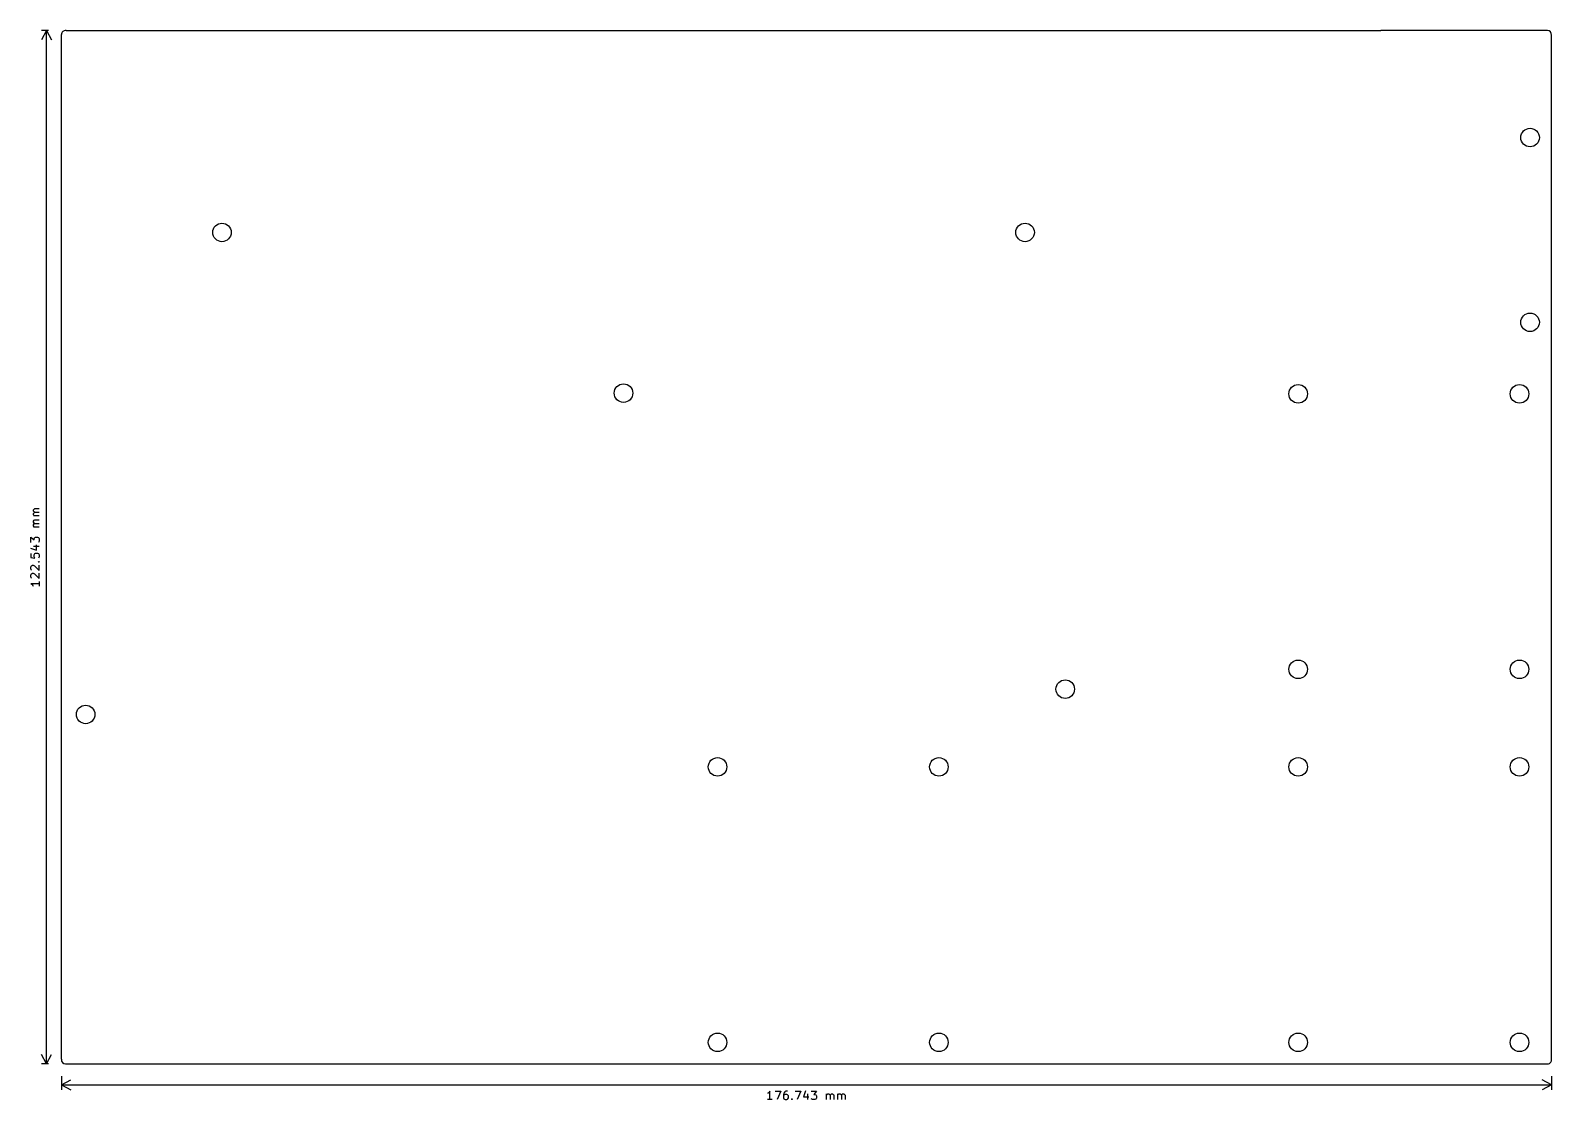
# Model space of a CAD drawing. Extents: x 21 to 202, y -146 to -19.
import ezdxf

# ---------------------------------------------------------------- set-up
doc = ezdxf.new("R2010")
doc.units = 0
doc.layers.add('BLACK', color=7, linetype='CONTINUOUS')

msp = doc.modelspace()

# ---------------------------------------------------------------- linework, layer by layer
at = {"layer": 'BLACK', "linetype": 'CONTINUOUS'}
for p, q in [((23.4575, -19.1), (22.6036, -19.1)), ((23.19, -19.1), (22.6036, -20.2265)), ((23.19, -141.642), (23.19, -19.1)), ((23.19, -19.1), (23.7764, -20.2265)), ((24.9625, -141.088), (24.9625, -19.595)), ((25.5175, -19.1), (181.46, -19.1)), ((201.21, -19.1), (181.46, -19.1)), ((201.705, -65.195), (201.705, -19.6575)), ((201.705, -141.147), (201.705, -65.195)), ((21.6757, -75.9427), (21.7233, -75.8474)), ((21.6757, -76.0855), (21.6757, -75.9427)), ((21.7233, -76.1808), (21.6757, -76.0855)), ((21.6757, -76.3713), (21.7233, -76.276)), ((21.6757, -76.5141), (21.6757, -76.3713)), ((21.7233, -76.6093), (21.6757, -76.5141)), ((22.3424, -76.657), (21.6757, -76.657)), ((21.6757, -77.276), (21.7233, -77.1808)), ((21.6757, -77.4189), (21.6757, -77.276)), ((21.7233, -77.5141), (21.6757, -77.4189)), ((21.7233, -75.8474), (21.8186, -75.7998)), ((21.8186, -76.2284), (21.7233, -76.1808)), ((21.7233, -76.276), (21.8186, -76.2284)), ((21.771, -76.657), (21.7233, -76.6093)), ((21.7233, -77.1808), (21.8186, -77.1332)), ((21.8186, -77.5617), (21.7233, -77.5141)), ((21.7233, -77.6093), (21.8186, -77.5617)), ((21.8186, -75.7998), (22.3424, -75.7998)), ((21.8186, -76.2284), (22.3424, -76.2284)), ((21.8186, -77.1332), (22.3424, -77.1332)), ((21.8186, -77.5617), (22.3424, -77.5617)), ((21.3424, -79.7998), (21.3424, -79.1808)), ((21.3424, -79.1808), (21.7233, -79.5141)), ((21.6757, -77.7046), (21.7233, -77.6093)), ((21.6757, -77.8474), (21.6757, -77.7046)), ((21.7233, -77.9427), (21.6757, -77.8474)), ((22.3424, -77.9903), (21.6757, -77.9903)), ((21.771, -77.9903), (21.7233, -77.9427)), ((21.7233, -79.3713), (21.771, -79.276)), ((21.7233, -79.5141), (21.7233, -79.3713)), ((21.771, -79.276), (21.8186, -79.2284)), ((21.8186, -79.2284), (21.9138, -79.1808)), ((21.9138, -79.1808), (22.1519, -79.1808)), ((22.1519, -79.1808), (22.2471, -79.2284)), ((22.2471, -79.2284), (22.2948, -79.276)), ((22.2948, -79.276), (22.3424, -79.3713)), ((22.3424, -79.3713), (22.3424, -79.657)), ((21.2948, -80.4665), (22.009, -80.7046)), ((21.3424, -81.1332), (21.3424, -81.6093)), ((21.6757, -80.2284), (22.3424, -80.2284)), ((21.7233, -81.276), (21.771, -81.1808)), ((21.771, -81.1808), (21.8186, -81.1332)), ((21.8186, -81.1332), (21.9138, -81.0855)), ((21.9138, -81.0855), (22.1519, -81.0855)), ((22.009, -80.7046), (22.009, -80.0855)), ((22.1519, -81.0855), (22.2471, -81.1332)), ((22.2948, -79.7522), (22.2471, -79.7998)), ((22.2471, -81.1332), (22.2948, -81.1808)), ((22.3424, -79.657), (22.2948, -79.7522)), ((22.2948, -81.1808), (22.3424, -81.276)), ((21.3424, -81.6093), (21.8186, -81.657)), ((21.3424, -82.7046), (21.39, -82.6093)), ((21.3424, -82.9427), (21.3424, -82.7046)), ((21.39, -83.0379), (21.3424, -82.9427)), ((21.39, -82.6093), (21.4376, -82.5617)), ((21.4376, -82.5617), (21.5329, -82.5141)), ((21.5329, -82.5141), (21.6281, -82.5141)), ((21.6281, -82.5141), (21.771, -82.5617)), ((21.7233, -81.5141), (21.7233, -81.276)), ((21.771, -81.6093), (21.7233, -81.5141)), ((21.8186, -81.657), (21.771, -81.6093)), ((21.771, -82.5617), (22.3424, -83.1332)), ((22.2948, -81.6093), (22.2471, -81.657)), ((22.2471, -82.0855), (22.2948, -82.0379)), ((22.2948, -82.1332), (22.2471, -82.0855)), ((22.2471, -82.0855), (22.3424, -82.0855)), ((22.3424, -81.5141), (22.2948, -81.6093)), ((22.2948, -82.0379), (22.3424, -82.0855)), ((22.3424, -82.0855), (22.2948, -82.1332)), ((22.3424, -81.276), (22.3424, -81.5141)), ((22.3424, -83.1332), (22.3424, -82.5141)), ((21.3424, -83.657), (21.39, -83.5617)), ((21.3424, -83.8951), (21.3424, -83.657)), ((21.39, -83.9903), (21.3424, -83.8951)), ((22.3424, -84.7046), (21.3424, -84.7046)), ((21.3424, -84.7046), (21.4852, -84.7998)), ((21.4376, -83.0855), (21.39, -83.0379)), ((21.39, -83.5617), (21.4376, -83.5141)), ((21.4376, -84.0379), (21.39, -83.9903)), ((21.4376, -83.5141), (21.5329, -83.4665)), ((21.5329, -83.4665), (21.6281, -83.4665)), ((21.6281, -83.4665), (21.771, -83.5141)), ((21.771, -83.5141), (22.3424, -84.0855)), ((22.3424, -84.0855), (22.3424, -83.4665)), ((22.3424, -84.4189), (22.3424, -84.9903)), ((21.4852, -84.7998), (21.5805, -84.8951)), ((21.5805, -84.8951), (21.6281, -84.9903)), ((23.19, -141.642), (22.6036, -140.516)), ((23.19, -141.642), (23.7764, -140.516)), ((23.4575, -141.642), (22.6036, -141.642)), ((25.4575, -141.642), (55.8325, -141.642)), ((55.8325, -141.642), (201.15, -141.642)), ((24.9625, -143.088), (24.9625, -144.696)), ((24.9625, -144.11), (26.089, -143.524)), ((24.9625, -144.11), (201.705, -144.11)), ((24.9625, -144.11), (26.089, -144.696)), ((201.705, -144.11), (200.578, -143.524)), ((201.705, -144.11), (200.578, -144.696)), ((201.705, -143.088), (201.705, -144.696)), ((108.81, -145.1), (108.715, -145.148)), ((109.286, -145.862), (108.715, -145.862)), ((108.905, -145.005), (108.81, -145.1)), ((109, -144.862), (108.905, -145.005)), ((109, -145.862), (109, -144.862)), ((109.619, -144.862), (110.286, -144.862)), ((110.286, -144.862), (109.858, -145.862)), ((110.667, -145.1), (110.619, -145.291)), ((110.619, -145.291), (110.619, -145.672)), ((110.667, -145.339), (110.619, -145.434)), ((110.619, -145.672), (110.667, -145.767)), ((110.762, -144.958), (110.667, -145.1)), ((110.715, -145.291), (110.667, -145.339)), ((110.667, -145.767), (110.715, -145.815)), ((110.81, -145.243), (110.715, -145.291)), ((110.715, -145.815), (110.81, -145.862)), ((110.81, -144.91), (110.762, -144.958)), ((110.905, -144.862), (110.81, -144.91)), ((111, -145.243), (110.81, -145.243)), ((110.81, -145.862), (111, -145.862)), ((111.096, -144.862), (110.905, -144.862)), ((111.096, -145.291), (111, -145.243)), ((111, -145.862), (111.096, -145.815)), ((111.143, -145.339), (111.096, -145.291)), ((111.096, -145.815), (111.143, -145.767)), ((111.191, -145.434), (111.143, -145.339)), ((111.143, -145.767), (111.191, -145.672)), ((111.191, -145.672), (111.191, -145.434)), ((111.572, -145.815), (111.619, -145.767)), ((111.619, -145.862), (111.572, -145.815)), ((111.619, -145.767), (111.667, -145.815)), ((111.619, -145.767), (111.619, -145.862)), ((111.667, -145.815), (111.619, -145.862)), ((112, -144.862), (112.667, -144.862)), ((112.667, -144.862), (112.239, -145.862)), ((113.239, -144.815), (113, -145.529)), ((113, -145.529), (113.619, -145.529)), ((113.477, -145.196), (113.477, -145.862)), ((113.905, -144.862), (114.524, -144.862)), ((113.953, -145.815), (113.905, -145.767)), ((114.048, -145.862), (113.953, -145.815)), ((114.334, -145.862), (114.048, -145.862)), ((114.524, -144.862), (114.191, -145.243)), ((114.191, -145.243), (114.334, -145.243)), ((114.334, -145.243), (114.429, -145.291)), ((114.429, -145.815), (114.334, -145.862)), ((114.429, -145.291), (114.477, -145.339)), ((114.477, -145.767), (114.429, -145.815)), ((114.477, -145.339), (114.524, -145.434)), ((114.524, -145.672), (114.477, -145.767)), ((114.524, -145.434), (114.524, -145.672)), ((115.715, -145.862), (115.715, -145.196)), ((115.715, -145.291), (115.762, -145.243)), ((115.762, -145.243), (115.858, -145.196)), ((115.858, -145.196), (116, -145.196)), ((116, -145.196), (116.096, -145.243)), ((116.096, -145.243), (116.143, -145.339)), ((116.143, -145.339), (116.191, -145.243)), ((116.143, -145.339), (116.143, -145.862)), ((116.191, -145.243), (116.286, -145.196)), ((116.286, -145.196), (116.429, -145.196)), ((116.429, -145.196), (116.524, -145.243)), ((116.524, -145.243), (116.572, -145.339)), ((116.572, -145.339), (116.572, -145.862)), ((117.048, -145.862), (117.048, -145.196)), ((117.048, -145.291), (117.096, -145.243)), ((117.096, -145.243), (117.191, -145.196)), ((117.191, -145.196), (117.334, -145.196)), ((117.334, -145.196), (117.429, -145.243)), ((117.429, -145.243), (117.477, -145.339)), ((117.477, -145.339), (117.524, -145.243)), ((117.477, -145.339), (117.477, -145.862)), ((117.524, -145.243), (117.619, -145.196)), ((117.619, -145.196), (117.762, -145.196)), ((117.762, -145.196), (117.858, -145.243)), ((117.858, -145.243), (117.905, -145.339)), ((117.905, -145.339), (117.905, -145.862))]:
    msp.add_line(p, q, dxfattribs=at)
at = {"layer": 'BLACK'}
for centre in [(199.155, -31.8), (44.0125, -43.05), (139.262, -43.05), (199.155, -53.705), (91.6375, -62.1), (171.655, -62.19), (197.905, -62.19), (171.655, -94.85), (197.905, -94.85), (144.025, -97.2), (27.8438, -100.2), (102.79, -106.418), (129.04, -106.418), (171.655, -106.418), (197.905, -106.418), (102.79, -139.078), (129.04, -139.078), (171.655, -139.078), (197.905, -139.078)]:
    msp.add_circle(centre, 1.1, dxfattribs=at)
for centre, start, end in [((25.4875, -19.625), 86.7295, 176.73), ((201.18, -19.625), -3.27049, 86.7295), ((25.4875, -141.118), -183.27, -93.2705), ((201.18, -141.118), -93.2705, -3.27049)]:
    msp.add_arc(centre, 0.5259, start, end, dxfattribs=at)

doc.saveas('drawing.dxf')
